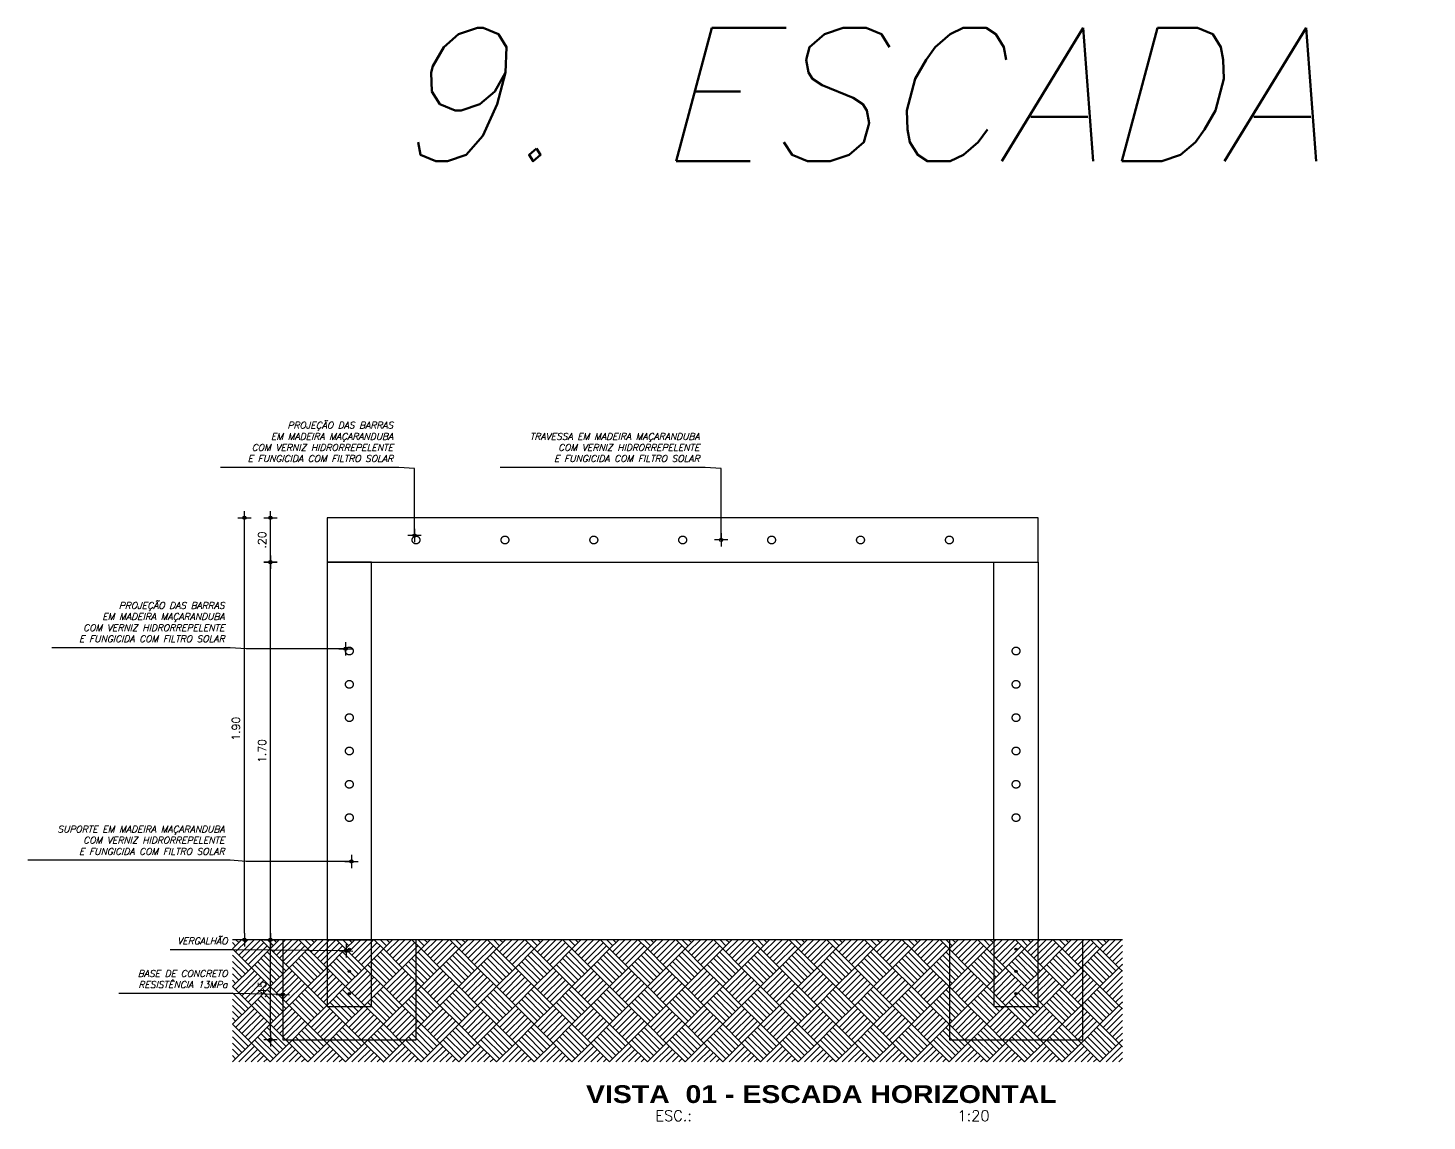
# Model space of a CAD drawing. Header units: millimetres. Extents: x 490 to 675, y -160 to -87.
# Drawn here: x 650.64 to 656.94, y -149.03 to -144.11 of the extents above; entities that cross this region are included whole.
import ezdxf
from ezdxf.enums import TextEntityAlignment as Align

# ---------------------------------------------------------------- set-up
doc = ezdxf.new("R2010")
doc.units = ezdxf.units.MM
doc.header["$LTSCALE"] = 2.5
doc.linetypes.add('HIDDEN', pattern=[0.375, 0.25, -0.125])
for name, color, linetype in [('ARQ_COTAS', 1, 'Continuous'), ('COTAS', 1, 'Continuous'), ('HAT', 8, 'Continuous'), ('TITULO', 2, 'Continuous'), ('UR_PROJEÇAO', 8, 'HIDDEN'), ('UR_VISTA1', 7, 'Continuous'), ('UR_VISTA2', 2, 'Continuous'), ('UR_VISTA4', 1, 'Continuous')]:
    doc.layers.add(name, color=color, linetype=linetype)
doc.styles.add('COTA20', font='ROMANS.SHX')
doc.styles.add('COTA200', font='ROMANS.SHX')
doc.styles.add('ROMANS', font='romans', dxfattribs={"oblique": 15})
doc.styles.add('TIT200', font='')
doc.styles.get('TIT200').set_extended_font_data('Arial Black')
doc.dimstyles.new('Cota20', dxfattribs={"dimscale": 0, "dimtxt": 0.04, "dimasz": 0.03, "dimexe": 0.05, "dimexo": 0.2, "dimgap": 0.025, "dimtad": 1, "dimlfac": -1, "dimzin": 4, "dimdsep": 46, "dimtxsty": 'ROMANS', "dimblk": 'ARCHTICK', "dimcen": 0.075, "dimclrd": 256, "dimclre": 8, "dimclrt": 2, "dimadec": 0, "dimazin": 0, "dimtfac": 1.2, "dimtix": 1, "dimtmove": 2, "dimatfit": 3, "dimldrblk": 'DOT', "dimfxl": 0.2, "dimfxlon": 1, "dimtvp": 2, "dimtolj": 1, "dimtzin": 4, "dimarcsym": 0})
doc.dimstyles.new('COTA20$0', dxfattribs={"dimtxt": 0.036, "dimasz": 0.03, "dimexe": 0.05, "dimexo": 0.95, "dimgap": 0.02, "dimtad": 1, "dimzin": 4, "dimdsep": 46, "dimtxsty": 'COTA20', "dimblk": 'bola', "dimcen": 0.1, "dimdle": 0.05, "dimse1": 1, "dimse2": 1, "dimclrd": 256, "dimclre": 256, "dimclrt": 2, "dimadec": 0, "dimazin": 0, "dimtfac": 1, "dimtix": 1, "dimtmove": 2, "dimatfit": 3, "dimldrblk": 'USERTICK', "dimfxl": 1, "dimtvp": 3.125, "dimtolj": 1, "dimtzin": 4, "dimarcsym": 0})

# ---------------------------------------------------------------- blocks, each defined once
blk = doc.blocks.new('bola')
blk.add_hatch(color=0).paths.add_polyline_path([(-0.25, 0, 1), (0.25, 0, 1)])
at = {"color": 0}
for p, q in [((-1, 0), (-0.25, 0)), ((0, 1), (0, 0.25)), ((0.25, 0), (1, 0)), ((0, -0.25), (0, -1))]:
    blk.add_line(p, q, dxfattribs=at)
blk.add_circle((0, 0), 0.25, dxfattribs=at)
blk = doc.blocks.new('*D592')
at = {"layer": 'COTAS', "lineweight": -2}
blk.add_line((651.7352, -148.187), (651.7352, -146.547), dxfattribs=at)
at = {"layer": 'DEFPOINTS', "color": 0}
for p in [(651.7352, -146.517), (651.8408, -146.517), (651.8408, -148.217)]:
    blk.add_point(p, dxfattribs=at)
at = {"layer": 'COTAS', "lineweight": -2, "xscale": 0.03, "yscale": 0.03, "zscale": 0.03}
for p, rotation in [((651.7352, -146.517), 90), ((651.7352, -148.217), 270)]:
    blk.add_blockref('bola', p, dxfattribs=dict(at, rotation=rotation))
at = {"layer": 'COTAS', "color": 2, "insert": (651.6972, -147.367), "char_height": 0.036, "attachment_point": 5, "rotation": 90, "style": 'COTA20'}
blk.add_mtext('\\A1;1.70', dxfattribs=at)
blk = doc.blocks.new('USERTICK')
at = {"color": 0}
for p, q in [((-1, 0), (1, 0)), ((0, 1), (0, -1))]:
    blk.add_line(p, q, dxfattribs=at)
blk.add_circle((0, 0), 0.25, dxfattribs=at)
blk = doc.blocks.new('*D593')
at = {"layer": 'COTAS', "lineweight": -2}
blk.add_line((651.7352, -146.487), (651.7352, -146.347), dxfattribs=at)
at = {"layer": 'DEFPOINTS', "color": 0}
for p in [(651.7352, -146.317), (651.8408, -146.317), (651.8408, -146.517)]:
    blk.add_point(p, dxfattribs=at)
at = {"layer": 'COTAS', "lineweight": -2, "xscale": 0.03, "yscale": 0.03, "zscale": 0.03}
for p, rotation in [((651.7352, -146.317), 90), ((651.7352, -146.517), 270)]:
    blk.add_blockref('bola', p, dxfattribs=dict(at, rotation=rotation))
at = {"layer": 'COTAS', "color": 2, "insert": (651.6972, -146.417), "char_height": 0.036, "attachment_point": 5, "rotation": 90, "style": 'COTA20'}
blk.add_mtext('\\A1;.20', dxfattribs=at)
blk = doc.blocks.new('*D594')
at = {"layer": 'COTAS', "lineweight": -2}
blk.add_line((651.6179, -148.187), (651.6179, -146.347), dxfattribs=at)
at = {"layer": 'DEFPOINTS', "color": 0}
for p in [(651.6179, -146.317), (651.8408, -146.317), (651.8408, -148.217)]:
    blk.add_point(p, dxfattribs=at)
at = {"layer": 'COTAS', "lineweight": -2, "xscale": 0.03, "yscale": 0.03, "zscale": 0.03}
for p, rotation in [((651.6179, -146.317), 90), ((651.6179, -148.217), 270)]:
    blk.add_blockref('bola', p, dxfattribs=dict(at, rotation=rotation))
at = {"layer": 'COTAS', "color": 2, "insert": (651.5799, -147.267), "char_height": 0.036, "attachment_point": 5, "rotation": 90, "style": 'COTA20'}
blk.add_mtext('\\A1;1.90', dxfattribs=at)
blk = doc.blocks.new('DOT')
for p, q in [((-1, 0), (1, 0)), ((0, 1), (0, -1))]:
    blk.add_line(p, q)
blk.add_circle((0, 0), 0.25)
blk = doc.blocks.new('*D598')
at = {"layer": 'COTAS', "lineweight": -2}
blk.add_line((651.7352, -148.637), (651.7352, -148.247), dxfattribs=at)
at = {"layer": 'DEFPOINTS', "color": 0}
for p in [(651.7352, -148.217), (651.7901, -148.217), (651.7901, -148.667)]:
    blk.add_point(p, dxfattribs=at)
at = {"layer": 'COTAS', "lineweight": -2, "xscale": 0.03, "yscale": 0.03, "zscale": 0.03}
for p, rotation in [((651.7352, -148.217), 90), ((651.7352, -148.667), 270)]:
    blk.add_blockref('bola', p, dxfattribs=dict(at, rotation=rotation))
at = {"layer": 'COTAS', "color": 2, "insert": (651.6972, -148.442), "char_height": 0.036, "attachment_point": 5, "rotation": 90, "style": 'COTA20'}
blk.add_mtext('\\A1;.45', dxfattribs=at)

msp = doc.modelspace()

# ---------------------------------------------------------------- hatches: boundary and pattern name
at = {"layer": 'HAT'}
h = msp.add_hatch(dxfattribs=at)
h.set_pattern_fill('AR-PARQ1', color=256, scale=0.01, angle=45, style=0)
h.set_pattern_definition([(135, (651.56415, -148.76703), (-0.1697056, 1e-17), [0.12, -0.12]), (135, (651.57829, -148.75289), (-0.1697056, 1e-17), [0.12, -0.12]), (135, (651.59243, -148.73874), (-0.1697056, 1e-17), [0.12, -0.12]), (135, (651.60657, -148.7246), (-0.1697056, 1e-17), [0.12, -0.12]), (135, (651.62072, -148.71046), (-0.1697056, 1e-17), [0.12, -0.12]), (135, (651.63486, -148.69632), (-0.1697056, 1e-17), [0.12, -0.12]), (135, (651.649, -148.68217), (-0.1697056, 1e-17), [0.12, -0.12]), (45, (651.4793, -148.68217), (0.1697056, -1e-17), [0.12, -0.12]), (45, (651.46515, -148.66803), (0.1697056, -1e-17), [0.12, -0.12]), (45, (651.45101, -148.65389), (0.1697056, -1e-17), [0.12, -0.12]), (45, (651.43687, -148.63975), (0.1697056, -1e-17), [0.12, -0.12]), (45, (651.42273, -148.62561), (0.1697056, -1e-17), [0.12, -0.12]), (45, (651.40858, -148.61146), (0.1697056, -1e-17), [0.12, -0.12]), (45, (651.39444, -148.59732), (0.1697056, -1e-17), [0.12, -0.12])])
h.paths.add_polyline_path([(655.5686, -148.217), (651.5641, -148.217), (651.5641, -148.767), (655.5686, -148.767)])

# ---------------------------------------------------------------- linework, layer by layer
for centre in [(652.0901, -148.2595), (655.0901, -148.2595), (652.0901, -148.3595), (655.0901, -148.3595), (652.0901, -148.4595), (655.0901, -148.4595)]:
    msp.add_circle(centre, 0.005, dxfattribs=at)
at = {"layer": 'UR_PROJEÇAO', "ltscale": 5}
for points in [[(651.7901, -148.217), (651.7901, -148.667), (652.3901, -148.667), (652.3901, -148.217), (651.7901, -148.217)], [(651.9901, -148.217), (651.9901, -148.517), (652.1901, -148.517), (652.1901, -148.217)], [(654.7901, -148.217), (654.7901, -148.667), (655.3901, -148.667), (655.3901, -148.217), (654.7901, -148.217)], [(654.9901, -148.217), (654.9901, -148.517), (655.1901, -148.517), (655.1901, -148.217)]]:
    msp.add_lwpolyline(points, dxfattribs=at)
for centre in [(652.3901, -146.417), (652.7901, -146.417), (653.1901, -146.417), (653.5901, -146.417), (653.9901, -146.417), (654.3901, -146.417), (654.7901, -146.417), (652.0901, -146.917), (655.0901, -146.917), (652.0901, -147.067), (655.0901, -147.067), (652.0901, -147.217), (655.0901, -147.217), (652.0901, -147.367), (655.0901, -147.367), (652.0901, -147.517), (655.0901, -147.517), (652.0901, -147.667), (655.0901, -147.667)]:
    msp.add_circle(centre, 0.0175, dxfattribs=at)
at = {"layer": 'UR_VISTA1'}
for centre in [(652.0901, -148.2595), (655.0901, -148.2595), (652.0901, -148.3595), (655.0901, -148.3595), (652.0901, -148.4595), (655.0901, -148.4595)]:
    msp.add_circle(centre, 0.0025, dxfattribs=at)
at = {"layer": 'UR_VISTA2'}
for points in [[(651.9901, -146.517), (655.1901, -146.517), (655.1901, -146.317), (651.9901, -146.317)], [(651.9901, -148.217), (652.1901, -148.217), (652.1901, -146.517), (651.9901, -146.517)], [(655.1901, -148.217), (654.9901, -148.217), (654.9901, -146.517), (655.1901, -146.517)]]:
    msp.add_lwpolyline(points, close=True, dxfattribs=at)
at = {"layer": 'UR_VISTA4'}
msp.add_line((655.5686, -148.217), (651.5641, -148.217), dxfattribs=at)

# ---------------------------------------------------------------- texts
at = {"layer": 'ARQ_COTAS', "color": 4, "insert": (661.7114, -144.7119), "char_height": 0.6, "attachment_point": 9, "style": 'ROMANS'}
msp.add_mtext('9. ESCADA HORIZONTAL', dxfattribs=at)
at = {"layer": 'ARQ_COTAS', "color": 2, "char_height": 0.03, "attachment_point": 9, "style": 'ROMANS'}
for s, insert in [('PROJEÇÃO DAS BARRAS\\PEM MADEIRA MAÇARANDUBA\\PCOM VERNIZ HIDRORREPELENTE\\PE FUNGICIDA COM FILTRO SOLAR', (652.2873, -146.0657)), ('TRAVESSA EM MADEIRA MAÇARANDUBA\\PCOM VERNIZ HIDRORREPELENTE\\PE FUNGICIDA COM FILTRO SOLAR', (653.666, -146.0657)), ('PROJEÇÃO DAS BARRAS\\PEM MADEIRA MAÇARANDUBA\\PCOM VERNIZ HIDRORREPELENTE\\PE FUNGICIDA COM FILTRO SOLAR', (651.5287, -146.8771)), ('SUPORTE EM MADEIRA MAÇARANDUBA\\PCOM VERNIZ HIDRORREPELENTE\\PE FUNGICIDA COM FILTRO SOLAR', (651.5287, -147.8341)), ('VERGALHÃO', (651.5421, -148.2375)), ('BASE DE CONCRETO \\PRESISTÊNCIA 13MPa ', (651.5421, -148.4341))]:
    msp.add_mtext(s, dxfattribs=dict(at, insert=insert))
at = {"layer": 'TITULO'}
for s, height, style, p in [('VISTA  01 - ESCADA HORIZONTAL', 0.08, 'TIT200', (654.2139, -148.9119)), ('ESC.:                                 1:20', 0.048, 'COTA200', (654.2188, -149.0091))]:
    msp.add_text(s, height=height, dxfattribs=dict(at, style=style)).set_placement(p, align=Align.MIDDLE_CENTER)

# ---------------------------------------------------------------- dimensions: what is measured, and where the dimension line sits
at = {"layer": 'COTAS'}
for base, p1, p2, picture, middle in [((651.6179, -146.317), (651.8408, -148.217), (651.8408, -146.317), '*D594', (651.5799, -147.267)), ((651.7352, -146.317), (651.8408, -146.517), (651.8408, -146.317), '*D593', (651.6972, -146.417)), ((651.7352, -146.517), (651.8408, -148.217), (651.8408, -146.517), '*D592', (651.6972, -147.367)), ((651.7352, -148.217), (651.7901, -148.667), (651.7901, -148.217), '*D598', (651.6972, -148.442))]:
    dim = msp.add_linear_dim(base=base, p1=p1, p2=p2, angle=90, dimstyle='COTA20$0', dxfattribs=at)
    dim.commit()
    dim.dimension.update_dxf_attribs({"geometry": picture, "text_midpoint": middle})

# ---------------------------------------------------------------- leaders
at = {"layer": 'ARQ_COTAS', "annotation_type": 0, "has_hookline": 1, "hookline_direction": 1}
for points, text_width in [([(652.384, -146.3971), (652.384, -146.0957), (652.3123, -146.0907)], 0.7774), ([(653.7628, -146.417), (653.7628, -146.0957), (653.691, -146.0907)], 0.898), ([(652.073, -146.9071), (651.6254, -146.9071), (651.5537, -146.9021)], 0.7774), ([(652.0994, -147.8641), (651.6254, -147.8641), (651.5537, -147.8591)], 0.8846), ([(652.0759, -148.2675), (651.5671, -148.2625)], 0.2582), ([(651.7901, -148.4641), (651.5671, -148.4591)], 0.4887)]:
    msp.add_leader(points, dimstyle='Cota20', override={"dimscale": 1, "dimldrblk": 'DOT'}, dxfattribs=dict(at, text_width=text_width))

doc.saveas('drawing.dxf')
